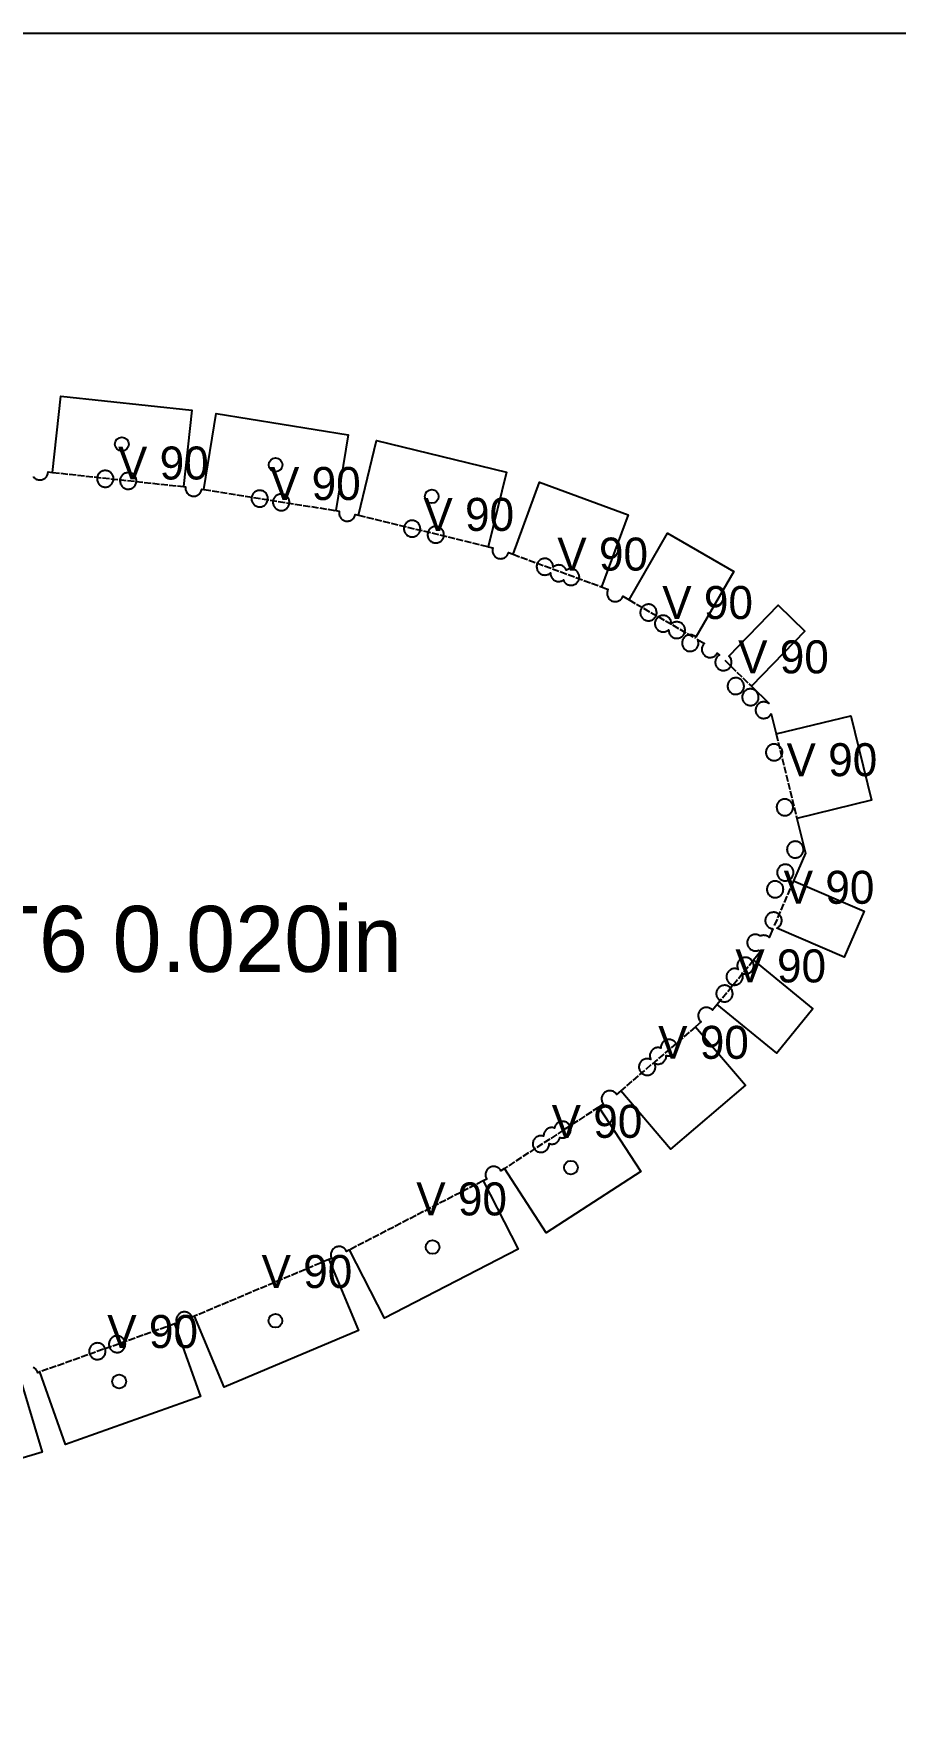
# Model space of a CAD drawing. Header units: millimetres. Extents: x 0 to 2438, y 0 to 1219.
# Drawn here: x 770.1 to 926.9, y 914 to 1219 of the extents above; entities that cross this region are included whole.
import ezdxf

# ---------------------------------------------------------------- set-up
doc = ezdxf.new("R2010")
doc.units = ezdxf.units.MM
doc.linetypes.add('DASHED', pattern=[1.524, 1.27, -0.254])
for name, color, linetype in [('CUT', 7, 'CONTINUOUS'), ('ETCH', 8, 'CONTINUOUS'), ('HOLE', 6, 'CONTINUOUS'), ('VALLEY', 1, 'DASHED')]:
    doc.layers.add(name, color=color, linetype=linetype)

msp = doc.modelspace()

# ---------------------------------------------------------------- linework, layer by layer
at = {"layer": 'CUT'}
for points in [[(770.06, 1138.45), (770.15, 1138.34), (770.25, 1138.23), (770.36, 1138.13), (770.48, 1138.05), (770.61, 1137.97), (770.74, 1137.91), (770.88, 1137.86), (771.03, 1137.83), (771.17, 1137.81), (771.32, 1137.81), (771.47, 1137.81), (771.61, 1137.84), (771.75, 1137.88), (771.89, 1137.93), (772.02, 1137.99), (772.15, 1138.07), (772.26, 1138.16), (772.37, 1138.26), (772.47, 1138.37), (772.56, 1138.49), (772.63, 1138.62), (772.69, 1138.75), (772.74, 1138.89), (772.77, 1139.03), (772.79, 1139.18), (772.8, 1139.27), (773.6, 1139.18), (775.11, 1153.07), (798.91, 1150.48), (797.4, 1136.59), (797.78, 1136.55), (797.77, 1136.47), (797.77, 1136.32), (797.78, 1136.18), (797.8, 1136.03), (797.84, 1135.89), (797.89, 1135.75), (797.95, 1135.62), (798.03, 1135.49), (798.12, 1135.38), (798.22, 1135.27), (798.33, 1135.17), (798.45, 1135.08), (798.58, 1135.01), (798.71, 1134.95), (798.85, 1134.9), (798.99, 1134.87), (799.14, 1134.85), (799.29, 1134.84), (799.43, 1134.85), (799.58, 1134.88), (799.72, 1134.91), (799.86, 1134.97), (799.99, 1135.03), (800.12, 1135.11), (800.23, 1135.2), (800.34, 1135.3), (800.44, 1135.41), (800.52, 1135.53), (800.6, 1135.65), (800.66, 1135.79), (800.71, 1135.93), (800.74, 1136.07), (800.75, 1136.15), (801.13, 1136.09), (803.35, 1149.89), (827.38, 1146.02), (825.16, 1132.23), (825.74, 1132.13), (825.73, 1132.09), (825.71, 1131.94), (825.71, 1131.79), (825.72, 1131.65), (825.74, 1131.5), (825.78, 1131.36), (825.83, 1131.22), (825.9, 1131.09), (825.97, 1130.96), (826.06, 1130.85), (826.16, 1130.74), (826.27, 1130.64), (826.39, 1130.55), (826.52, 1130.48), (826.65, 1130.42), (826.79, 1130.37), (826.94, 1130.34), (827.08, 1130.32), (827.23, 1130.31), (827.38, 1130.32), (827.52, 1130.35), (827.66, 1130.38), (827.8, 1130.44), (827.93, 1130.5), (828.06, 1130.58), (828.18, 1130.67), (828.28, 1130.77), (828.38, 1130.88), (828.47, 1131), (828.54, 1131.12), (828.6, 1131.26), (828.65, 1131.4), (828.68, 1131.54), (829.26, 1131.4), (832.55, 1144.98), (856.15, 1139.25), (852.85, 1125.67), (853.7, 1125.47), (853.67, 1125.4), (853.64, 1125.25), (853.62, 1125.11), (853.61, 1124.96), (853.62, 1124.81), (853.65, 1124.67), (853.68, 1124.53), (853.74, 1124.39), (853.8, 1124.26), (853.88, 1124.13), (853.97, 1124.01), (854.07, 1123.91), (854.18, 1123.81), (854.3, 1123.72), (854.42, 1123.65), (854.56, 1123.59), (854.7, 1123.54), (854.84, 1123.51), (854.99, 1123.49), (855.13, 1123.48), (855.28, 1123.49), (855.43, 1123.51), (855.57, 1123.55), (855.71, 1123.6), (855.84, 1123.67), (855.96, 1123.75), (856.08, 1123.83), (856.19, 1123.94), (856.29, 1124.05), (856.37, 1124.17), (856.45, 1124.29), (856.51, 1124.43), (856.55, 1124.57), (856.56, 1124.59), (857.37, 1124.29), (862.21, 1137.4), (878.3, 1131.46), (873.46, 1118.36), (874.66, 1117.91), (874.64, 1117.87), (874.58, 1117.73), (874.53, 1117.59), (874.49, 1117.45), (874.48, 1117.3), (874.47, 1117.16), (874.48, 1117.01), (874.5, 1116.87), (874.54, 1116.72), (874.59, 1116.58), (874.66, 1116.45), (874.73, 1116.33), (874.82, 1116.21), (874.92, 1116.1), (875.03, 1116.01), (875.15, 1115.92), (875.28, 1115.85), (875.42, 1115.78), (875.55, 1115.74), (875.7, 1115.7), (875.84, 1115.68), (875.99, 1115.68), (876.14, 1115.69), (876.28, 1115.71), (876.43, 1115.75), (876.56, 1115.8), (876.7, 1115.87), (876.82, 1115.94), (876.94, 1116.03), (877.05, 1116.13), (877.14, 1116.24), (877.23, 1116.36), (877.3, 1116.49), (877.36, 1116.62), (877.37, 1116.64), (878.48, 1116), (885.47, 1128.1), (897.54, 1121.13), (890.65, 1109.21), (890.65, 1109.21), (890.54, 1109.31), (890.42, 1109.39), (890.3, 1109.47), (890.16, 1109.53), (890.02, 1109.58), (889.88, 1109.61), (889.73, 1109.63), (889.59, 1109.64), (889.44, 1109.63), (889.29, 1109.6), (889.15, 1109.57), (889.01, 1109.51), (888.88, 1109.45), (888.76, 1109.37), (888.64, 1109.28), (888.53, 1109.18), (888.43, 1109.07), (888.35, 1108.95), (888.27, 1108.82), (888.21, 1108.69), (888.17, 1108.55), (888.13, 1108.41), (888.11, 1108.26), (888.11, 1108.12), (888.12, 1107.97), (888.14, 1107.82), (888.18, 1107.68), (888.23, 1107.54), (888.29, 1107.41), (888.37, 1107.29), (888.46, 1107.17), (888.56, 1107.06), (888.67, 1106.96), (888.79, 1106.88), (888.92, 1106.8), (889.05, 1106.74), (889.19, 1106.69), (889.33, 1106.66), (889.48, 1106.64), (889.63, 1106.64), (889.77, 1106.65), (889.92, 1106.67), (890.06, 1106.71), (890.2, 1106.76), (890.33, 1106.82), (890.46, 1106.9), (890.57, 1106.99), (890.68, 1107.09), (890.78, 1107.2), (890.87, 1107.32), (890.94, 1107.45), (891, 1107.58), (891.05, 1107.72), (891.08, 1107.86), (891.1, 1108.01), (891.11, 1108.16), (891.1, 1108.3), (891.07, 1108.45), (891.04, 1108.59), (890.98, 1108.73), (890.95, 1108.79), (892.17, 1108.09), (892.14, 1108.06), (892.04, 1107.95), (891.95, 1107.83), (891.88, 1107.7), (891.82, 1107.57), (891.77, 1107.43), (891.74, 1107.28), (891.72, 1107.14), (891.71, 1106.99), (891.72, 1106.85), (891.74, 1106.7), (891.78, 1106.56), (891.83, 1106.42), (891.9, 1106.29), (891.98, 1106.16), (892.07, 1106.05), (892.17, 1105.94), (892.28, 1105.84), (892.4, 1105.75), (892.52, 1105.68), (892.66, 1105.62), (892.8, 1105.57), (892.94, 1105.54), (893.08, 1105.52), (893.23, 1105.51), (893.38, 1105.52), (893.52, 1105.55), (893.67, 1105.58), (893.8, 1105.64), (893.94, 1105.7), (894.06, 1105.78), (894.18, 1105.87), (894.29, 1105.97), (894.38, 1106.08), (894.47, 1106.2), (894.53, 1106.3), (894.9, 1105.95), (894.79, 1105.88), (894.67, 1105.8), (894.57, 1105.7), (894.47, 1105.58), (894.38, 1105.47), (894.31, 1105.34), (894.25, 1105.2), (894.2, 1105.06), (894.17, 1104.92), (894.15, 1104.78), (894.14, 1104.63), (894.15, 1104.48), (894.17, 1104.34), (894.21, 1104.19), (894.26, 1104.06), (894.33, 1103.92), (894.41, 1103.8), (894.5, 1103.68), (894.6, 1103.57), (894.71, 1103.48), (894.83, 1103.39), (894.95, 1103.32), (895.09, 1103.26), (895.23, 1103.21), (895.37, 1103.17), (895.52, 1103.15), (895.66, 1103.15), (895.81, 1103.16), (895.95, 1103.18), (896.1, 1103.22), (896.23, 1103.27), (896.37, 1103.34), (896.49, 1103.41), (896.61, 1103.5), (896.72, 1103.6), (896.81, 1103.71), (896.9, 1103.83), (896.97, 1103.96), (897.03, 1104.09), (897.08, 1104.23), (897.12, 1104.38), (897.14, 1104.52), (897.14, 1104.67), (897.13, 1104.82), (897.11, 1104.96), (897.07, 1105.1), (897.02, 1105.24), (896.95, 1105.37), (896.88, 1105.5), (896.79, 1105.62), (896.69, 1105.72), (896.63, 1105.77), (905.62, 1115.01), (910.48, 1110.29), (900.74, 1100.27), (903.85, 1097.24), (903.88, 1097.14), (903.8, 1097.2), (903.67, 1097.27), (903.54, 1097.33), (903.4, 1097.38), (903.26, 1097.41), (903.11, 1097.43), (902.96, 1097.44), (902.82, 1097.43), (902.67, 1097.4), (902.53, 1097.37), (902.39, 1097.31), (902.26, 1097.25), (902.13, 1097.17), (902.02, 1097.08), (901.91, 1096.98), (901.81, 1096.87), (901.73, 1096.75), (901.65, 1096.63), (901.59, 1096.49), (901.54, 1096.35), (901.51, 1096.21), (901.49, 1096.06), (901.49, 1095.92), (901.49, 1095.77), (901.52, 1095.62), (901.56, 1095.48), (901.61, 1095.34), (901.67, 1095.21), (901.75, 1095.09), (901.84, 1094.97), (901.94, 1094.86), (902.05, 1094.76), (902.17, 1094.68), (902.3, 1094.6), (902.43, 1094.54), (902.57, 1094.5), (902.71, 1094.46), (902.86, 1094.44), (903.01, 1094.44), (903.15, 1094.45), (903.3, 1094.47), (903.44, 1094.51), (903.58, 1094.56), (903.71, 1094.62), (903.84, 1094.7), (903.95, 1094.79), (904.06, 1094.89), (904.16, 1095), (904.24, 1095.12), (904.32, 1095.25), (904.33, 1095.28), (905.23, 1091.6), (918.8, 1094.93), (922.57, 1079.58), (909, 1076.25), (910.56, 1069.91), (908.4, 1064.91), (921.23, 1059.38), (917.63, 1051.01), (905.35, 1056.3), (905.47, 1056.36), (905.6, 1056.44), (905.72, 1056.53), (905.82, 1056.63), (905.92, 1056.74), (906.01, 1056.86), (906.08, 1056.98), (906.14, 1057.12), (906.19, 1057.26), (906.22, 1057.4), (906.24, 1057.55), (906.25, 1057.69), (906.24, 1057.84), (906.22, 1057.99), (906.18, 1058.13), (906.13, 1058.27), (906.06, 1058.4), (905.98, 1058.52), (905.89, 1058.64), (905.79, 1058.75), (905.68, 1058.84), (905.56, 1058.93), (905.44, 1059), (905.3, 1059.07), (905.16, 1059.11), (905.02, 1059.15), (904.88, 1059.17), (904.73, 1059.17), (904.58, 1059.16), (904.44, 1059.14), (904.29, 1059.1), (904.16, 1059.05), (904.02, 1058.99), (903.9, 1058.91), (903.78, 1058.82), (903.67, 1058.72), (903.58, 1058.61), (903.49, 1058.49), (903.42, 1058.36), (903.36, 1058.23), (903.31, 1058.09), (903.27, 1057.94), (903.25, 1057.8), (903.25, 1057.65), (903.26, 1057.5), (903.28, 1057.36), (903.32, 1057.22), (903.37, 1057.08), (903.44, 1056.95), (903.51, 1056.82), (903.6, 1056.7), (903.7, 1056.6), (903.81, 1056.5), (903.93, 1056.41), (904.06, 1056.34), (904.19, 1056.28), (904.33, 1056.23), (904.48, 1056.2), (904.62, 1056.18), (904.64, 1056.18), (903.96, 1054.59), (903.88, 1054.66), (903.76, 1054.74), (903.64, 1054.82), (903.5, 1054.88), (903.36, 1054.93), (903.22, 1054.96), (903.07, 1054.98), (902.93, 1054.99), (902.78, 1054.98), (902.63, 1054.95), (902.49, 1054.92), (902.35, 1054.86), (902.35, 1054.86), (902.28, 1054.91), (902.15, 1054.98), (902.02, 1055.04), (901.88, 1055.09), (901.74, 1055.13), (901.59, 1055.14), (901.44, 1055.15), (901.3, 1055.14), (901.15, 1055.12), (901.01, 1055.08), (900.87, 1055.03), (900.74, 1054.96), (900.61, 1054.89), (900.5, 1054.8), (900.39, 1054.7), (900.29, 1054.59), (900.21, 1054.47), (900.13, 1054.34), (900.07, 1054.2), (900.02, 1054.07), (899.99, 1053.92), (899.97, 1053.78), (899.97, 1053.63), (899.97, 1053.48), (900, 1053.34), (900.04, 1053.19), (900.09, 1053.06), (900.15, 1052.92), (900.23, 1052.8), (900.32, 1052.68), (900.42, 1052.57), (900.53, 1052.48), (900.65, 1052.39), (900.78, 1052.32), (900.91, 1052.26), (901.05, 1052.21), (901.19, 1052.18), (901.34, 1052.16), (901.49, 1052.15), (901.63, 1052.16), (901.78, 1052.18), (901.92, 1052.22), (902.06, 1052.27), (902.06, 1052.28), (902.13, 1052.23), (902.26, 1052.15), (902.39, 1052.09), (902.43, 1052.08), (901.1, 1050.44), (911.92, 1041.6), (905.35, 1033.56), (894.53, 1042.39), (893.68, 1041.35), (893.59, 1041.44), (893.48, 1041.54), (893.37, 1041.63), (893.24, 1041.7), (893.1, 1041.76), (892.96, 1041.81), (892.82, 1041.84), (892.68, 1041.86), (892.53, 1041.87), (892.38, 1041.86), (892.24, 1041.84), (892.09, 1041.8), (891.96, 1041.75), (891.82, 1041.68), (891.7, 1041.6), (891.58, 1041.52), (891.47, 1041.41), (891.38, 1041.3), (891.29, 1041.18), (891.22, 1041.06), (891.16, 1040.92), (891.11, 1040.78), (891.07, 1040.64), (891.05, 1040.5), (891.05, 1040.35), (891.06, 1040.2), (891.08, 1040.06), (891.12, 1039.91), (891.17, 1039.78), (891.24, 1039.64), (891.31, 1039.52), (891.4, 1039.4), (891.5, 1039.29), (891.59, 1039.22), (890.57, 1038.34), (899.65, 1027.72), (886.03, 1016.09), (876.96, 1026.7), (876.21, 1026.06), (876.2, 1026.07), (876.11, 1026.19), (876.01, 1026.29), (875.9, 1026.39), (875.78, 1026.48), (875.66, 1026.55), (875.52, 1026.61), (875.38, 1026.66), (875.24, 1026.69), (875.09, 1026.71), (874.95, 1026.72), (874.8, 1026.71), (874.65, 1026.69), (874.51, 1026.65), (874.37, 1026.6), (874.24, 1026.53), (874.12, 1026.45), (874, 1026.37), (873.89, 1026.27), (873.8, 1026.15), (873.71, 1026.04), (873.64, 1025.91), (873.57, 1025.77), (873.53, 1025.63), (873.49, 1025.49), (873.47, 1025.35), (873.47, 1025.2), (873.48, 1025.05), (873.5, 1024.91), (873.54, 1024.76), (873.59, 1024.63), (873.65, 1024.49), (873.73, 1024.37), (873.81, 1024.27), (872.98, 1023.73), (880.59, 1012.02), (863.41, 1000.86), (855.8, 1012.57), (855.17, 1012.17), (855.17, 1012.17), (855.09, 1012.3), (855, 1012.41), (854.9, 1012.52), (854.79, 1012.62), (854.67, 1012.71), (854.55, 1012.78), (854.41, 1012.84), (854.27, 1012.89), (854.13, 1012.92), (853.98, 1012.94), (853.84, 1012.95), (853.69, 1012.94), (853.55, 1012.91), (853.4, 1012.88), (853.27, 1012.82), (853.13, 1012.76), (853.01, 1012.68), (852.89, 1012.59), (852.78, 1012.49), (852.69, 1012.38), (852.6, 1012.26), (852.53, 1012.14), (852.46, 1012), (852.42, 1011.86), (852.38, 1011.72), (852.36, 1011.57), (852.36, 1011.43), (852.37, 1011.28), (852.39, 1011.13), (852.43, 1010.99), (852.48, 1010.85), (852.55, 1010.72), (852.58, 1010.66), (851.92, 1010.32), (858.33, 997.91), (834.01, 985.35), (827.6, 997.76), (827.09, 997.5), (827.03, 997.61), (826.96, 997.73), (826.87, 997.85), (826.77, 997.96), (826.66, 998.06), (826.54, 998.14), (826.41, 998.22), (826.28, 998.28), (826.14, 998.32), (825.99, 998.36), (825.85, 998.38), (825.7, 998.38), (825.55, 998.37), (825.41, 998.35), (825.27, 998.31), (825.13, 998.26), (825, 998.2), (824.87, 998.12), (824.75, 998.03), (824.65, 997.93), (824.55, 997.82), (824.46, 997.7), (824.39, 997.57), (824.33, 997.44), (824.28, 997.3), (824.25, 997.16), (824.23, 997.01), (824.22, 996.86), (824.23, 996.72), (824.25, 996.57), (824.29, 996.43), (824.34, 996.29), (824.37, 996.23), (823.84, 996), (829.27, 983.13), (804.84, 972.82), (799.4, 985.69), (799, 985.52), (798.98, 985.58), (798.92, 985.71), (798.84, 985.84), (798.75, 985.95), (798.65, 986.06), (798.54, 986.16), (798.42, 986.25), (798.29, 986.32), (798.16, 986.38), (798.02, 986.43), (797.88, 986.46), (797.73, 986.48), (797.58, 986.49), (797.44, 986.48), (797.29, 986.45), (797.15, 986.42), (797.01, 986.36), (797.01, 986.36), (796.88, 986.3), (796.75, 986.22), (796.64, 986.13), (796.53, 986.03), (796.43, 985.92), (796.34, 985.8), (796.27, 985.68), (796.21, 985.54), (796.16, 985.4), (796.13, 985.26), (796.11, 985.11), (796.1, 984.97), (796.11, 984.82), (796.14, 984.67), (796.17, 984.53), (796.21, 984.43), (795.8, 984.29), (800.49, 971.13), (775.97, 962.4), (771.29, 975.56), (770.93, 975.43), (770.88, 975.57), (770.81, 975.7), (770.73, 975.83), (770.64, 975.94), (770.54, 976.05), (770.43, 976.15), (770.31, 976.23), (770.19, 976.31), (770.05, 976.37)], [(767.71, 974.39), (771.71, 961), (740.18, 951.58)]]:
    msp.add_lwpolyline(points, dxfattribs=at)
for points in [[(783.92, 1136.7), (784.05, 1136.78), (784.16, 1136.87), (784.27, 1136.97), (784.37, 1137.08), (784.45, 1137.2), (784.53, 1137.32), (784.59, 1137.46), (784.64, 1137.6), (784.67, 1137.74), (784.69, 1137.89), (784.7, 1138.03), (784.69, 1138.18), (784.66, 1138.33), (784.62, 1138.47), (784.57, 1138.61), (784.51, 1138.74), (784.43, 1138.86), (784.34, 1138.98), (784.24, 1139.09), (784.13, 1139.19), (784.01, 1139.27), (783.88, 1139.35), (783.75, 1139.41), (783.61, 1139.45), (783.47, 1139.49), (783.32, 1139.51), (783.17, 1139.51), (783.03, 1139.5), (782.88, 1139.48), (782.74, 1139.44), (782.6, 1139.39), (782.47, 1139.33), (782.34, 1139.25), (782.23, 1139.16), (782.12, 1139.06), (782.02, 1138.95), (781.94, 1138.83), (781.86, 1138.7), (781.8, 1138.57), (781.75, 1138.43), (781.72, 1138.28), (781.7, 1138.14), (781.7, 1137.99), (781.7, 1137.84), (781.73, 1137.7), (781.77, 1137.56), (781.82, 1137.42), (781.88, 1137.29), (781.96, 1137.16), (782.05, 1137.04), (782.15, 1136.94), (782.26, 1136.84), (782.38, 1136.75), (782.51, 1136.68), (782.64, 1136.62), (782.78, 1136.57), (782.92, 1136.54), (783.07, 1136.52), (783.22, 1136.51), (783.36, 1136.52), (783.51, 1136.55), (783.65, 1136.58), (783.79, 1136.63), (783.92, 1136.7)], [(788.54, 1136.7), (788.63, 1136.82), (788.7, 1136.95), (788.76, 1137.08), (788.81, 1137.22), (788.84, 1137.36), (788.86, 1137.51), (788.87, 1137.66), (788.86, 1137.8), (788.84, 1137.95), (788.8, 1138.09), (788.75, 1138.23), (788.68, 1138.36), (788.6, 1138.49), (788.51, 1138.6), (788.41, 1138.71), (788.3, 1138.81), (788.18, 1138.89), (788.06, 1138.97), (787.92, 1139.03), (787.78, 1139.08), (787.64, 1139.11), (787.49, 1139.13), (787.35, 1139.14), (787.2, 1139.13), (787.06, 1139.1), (786.91, 1139.07), (786.77, 1139.01), (786.64, 1138.95), (786.52, 1138.87), (786.4, 1138.78), (786.29, 1138.68), (786.2, 1138.57), (786.11, 1138.45), (786.04, 1138.32), (785.97, 1138.19), (785.93, 1138.05), (785.89, 1137.91), (785.87, 1137.76), (785.87, 1137.62), (785.88, 1137.47), (785.9, 1137.32), (785.94, 1137.18), (785.99, 1137.04), (786.06, 1136.91), (786.13, 1136.79), (786.22, 1136.67), (786.32, 1136.56), (786.43, 1136.46), (786.55, 1136.38), (786.68, 1136.3), (786.81, 1136.24), (786.95, 1136.19), (787.1, 1136.16), (787.24, 1136.14), (787.39, 1136.14), (787.54, 1136.15), (787.68, 1136.17), (787.82, 1136.21), (787.96, 1136.26), (788.09, 1136.32), (788.22, 1136.4), (788.34, 1136.49), (788.44, 1136.59), (788.54, 1136.7)], [(812.25, 1133.26), (812.36, 1133.36), (812.45, 1133.48), (812.54, 1133.59), (812.61, 1133.72), (812.67, 1133.86), (812.72, 1134), (812.76, 1134.14), (812.77, 1134.28), (812.78, 1134.43), (812.77, 1134.58), (812.75, 1134.72), (812.71, 1134.87), (812.66, 1135), (812.59, 1135.14), (812.52, 1135.26), (812.43, 1135.38), (812.33, 1135.49), (812.22, 1135.58), (812.1, 1135.67), (811.97, 1135.74), (811.83, 1135.8), (811.7, 1135.85), (811.55, 1135.89), (811.41, 1135.91), (811.26, 1135.91), (811.11, 1135.9), (810.97, 1135.88), (810.82, 1135.84), (810.69, 1135.79), (810.55, 1135.72), (810.43, 1135.65), (810.31, 1135.56), (810.2, 1135.46), (810.11, 1135.35), (810.02, 1135.23), (809.95, 1135.1), (809.89, 1134.97), (809.84, 1134.83), (809.8, 1134.68), (809.79, 1134.54), (809.78, 1134.39), (809.79, 1134.24), (809.81, 1134.1), (809.85, 1133.96), (809.9, 1133.82), (809.97, 1133.69), (810.04, 1133.56), (810.13, 1133.44), (810.23, 1133.34), (810.34, 1133.24), (810.46, 1133.15), (810.59, 1133.08), (810.73, 1133.02), (810.86, 1132.97), (811.01, 1132.94), (811.15, 1132.92), (811.3, 1132.91), (811.45, 1132.92), (811.59, 1132.94), (811.74, 1132.98), (811.87, 1133.03), (812.01, 1133.1), (812.13, 1133.18), (812.25, 1133.26)], [(816.59, 1133.19), (816.64, 1133.33), (816.67, 1133.47), (816.69, 1133.62), (816.7, 1133.77), (816.69, 1133.91), (816.66, 1134.06), (816.62, 1134.2), (816.57, 1134.34), (816.51, 1134.47), (816.43, 1134.6), (816.34, 1134.71), (816.24, 1134.82), (816.13, 1134.92), (816.01, 1135), (815.88, 1135.08), (815.75, 1135.14), (815.61, 1135.19), (815.47, 1135.22), (815.32, 1135.24), (815.17, 1135.25), (815.03, 1135.24), (814.88, 1135.21), (814.74, 1135.18), (814.6, 1135.12), (814.47, 1135.06), (814.34, 1134.98), (814.23, 1134.89), (814.12, 1134.79), (814.02, 1134.68), (813.94, 1134.56), (813.86, 1134.43), (813.8, 1134.3), (813.75, 1134.16), (813.72, 1134.02), (813.7, 1133.87), (813.7, 1133.73), (813.7, 1133.58), (813.73, 1133.43), (813.77, 1133.29), (813.82, 1133.15), (813.88, 1133.02), (813.96, 1132.9), (814.05, 1132.78), (814.15, 1132.67), (814.26, 1132.57), (814.38, 1132.49), (814.51, 1132.41), (814.64, 1132.35), (814.78, 1132.3), (814.92, 1132.27), (815.07, 1132.25), (815.22, 1132.25), (815.36, 1132.26), (815.51, 1132.28), (815.65, 1132.32), (815.79, 1132.37), (815.92, 1132.43), (816.05, 1132.51), (816.16, 1132.6), (816.27, 1132.7), (816.37, 1132.81), (816.45, 1132.93), (816.53, 1133.06), (816.59, 1133.19)], [(840.27, 1128.13), (840.34, 1128.26), (840.4, 1128.39), (840.45, 1128.53), (840.48, 1128.68), (840.5, 1128.82), (840.51, 1128.97), (840.5, 1129.12), (840.47, 1129.26), (840.44, 1129.4), (840.39, 1129.54), (840.32, 1129.67), (840.24, 1129.8), (840.15, 1129.92), (840.05, 1130.02), (839.94, 1130.12), (839.82, 1130.21), (839.7, 1130.28), (839.56, 1130.34), (839.42, 1130.39), (839.28, 1130.42), (839.13, 1130.44), (838.99, 1130.45), (838.84, 1130.44), (838.69, 1130.41), (838.55, 1130.38), (838.41, 1130.33), (838.28, 1130.26), (838.16, 1130.18), (838.04, 1130.09), (837.93, 1129.99), (837.84, 1129.88), (837.75, 1129.76), (837.68, 1129.64), (837.61, 1129.5), (837.57, 1129.36), (837.53, 1129.22), (837.51, 1129.07), (837.51, 1128.93), (837.52, 1128.78), (837.54, 1128.63), (837.58, 1128.49), (837.63, 1128.35), (837.69, 1128.22), (837.77, 1128.1), (837.86, 1127.98), (837.96, 1127.87), (838.07, 1127.78), (838.19, 1127.69), (838.32, 1127.62), (838.45, 1127.55), (838.59, 1127.51), (838.74, 1127.47), (838.88, 1127.45), (839.03, 1127.45), (839.18, 1127.46), (839.32, 1127.48), (839.46, 1127.52), (839.6, 1127.57), (839.73, 1127.63), (839.86, 1127.71), (839.98, 1127.8), (840.08, 1127.9), (840.18, 1128.01), (840.27, 1128.13)], [(844.81, 1127.72), (844.81, 1127.87), (844.81, 1128.01), (844.78, 1128.16), (844.74, 1128.3), (844.69, 1128.44), (844.63, 1128.57), (844.55, 1128.7), (844.46, 1128.81), (844.36, 1128.92), (844.25, 1129.02), (844.13, 1129.11), (844, 1129.18), (843.87, 1129.24), (843.73, 1129.29), (843.59, 1129.32), (843.44, 1129.34), (843.29, 1129.35), (843.15, 1129.34), (843, 1129.31), (842.86, 1129.28), (842.72, 1129.22), (842.59, 1129.16), (842.46, 1129.08), (842.35, 1128.99), (842.24, 1128.89), (842.14, 1128.78), (842.06, 1128.66), (841.98, 1128.54), (841.92, 1128.4), (841.87, 1128.26), (841.84, 1128.12), (841.82, 1127.97), (841.81, 1127.83), (841.82, 1127.68), (841.85, 1127.53), (841.89, 1127.39), (841.94, 1127.25), (842, 1127.12), (842.08, 1127), (842.17, 1126.88), (842.27, 1126.77), (842.38, 1126.67), (842.5, 1126.59), (842.63, 1126.51), (842.76, 1126.45), (842.9, 1126.41), (843.04, 1126.37), (843.19, 1126.35), (843.34, 1126.35), (843.48, 1126.36), (843.63, 1126.38), (843.77, 1126.42), (843.91, 1126.47), (844.04, 1126.53), (844.17, 1126.61), (844.28, 1126.7), (844.39, 1126.8), (844.49, 1126.91), (844.57, 1127.03), (844.65, 1127.16), (844.71, 1127.29), (844.76, 1127.43), (844.79, 1127.57), (844.81, 1127.72)], [(868.48, 1121.54), (868.34, 1121.59), (868.2, 1121.62), (868.05, 1121.64), (867.9, 1121.65), (867.76, 1121.64), (867.61, 1121.61), (867.47, 1121.58), (867.33, 1121.52), (867.2, 1121.46), (867.07, 1121.38), (867.06, 1121.37), (867.04, 1121.43), (866.98, 1121.56), (866.9, 1121.69), (866.81, 1121.8), (866.71, 1121.91), (866.6, 1122.01), (866.48, 1122.09), (866.35, 1122.17), (866.22, 1122.23), (866.08, 1122.28), (865.94, 1122.31), (865.79, 1122.33), (865.65, 1122.34), (865.5, 1122.33), (865.35, 1122.3), (865.21, 1122.26), (865.07, 1122.21), (864.94, 1122.15), (864.82, 1122.07), (864.7, 1121.98), (864.65, 1121.94), (864.66, 1122.03), (864.65, 1122.18), (864.62, 1122.33), (864.59, 1122.47), (864.54, 1122.61), (864.47, 1122.74), (864.39, 1122.86), (864.3, 1122.98), (864.2, 1123.09), (864.09, 1123.19), (863.97, 1123.27), (863.85, 1123.35), (863.71, 1123.41), (863.57, 1123.45), (863.43, 1123.49), (863.28, 1123.51), (863.14, 1123.51), (862.99, 1123.5), (862.84, 1123.48), (862.7, 1123.44), (862.56, 1123.39), (862.43, 1123.33), (862.31, 1123.25), (862.19, 1123.16), (862.08, 1123.06), (861.99, 1122.95), (861.9, 1122.83), (861.83, 1122.7), (861.76, 1122.57), (861.72, 1122.43), (861.68, 1122.28), (861.66, 1122.14), (861.66, 1121.99), (861.67, 1121.84), (861.69, 1121.7), (861.73, 1121.56), (861.78, 1121.42), (861.84, 1121.29), (861.92, 1121.16), (862.01, 1121.04), (862.11, 1120.94), (862.22, 1120.84), (862.34, 1120.75), (862.47, 1120.68), (862.6, 1120.62), (862.74, 1120.57), (862.89, 1120.54), (863.03, 1120.52), (863.18, 1120.51), (863.33, 1120.52), (863.47, 1120.55), (863.61, 1120.58), (863.75, 1120.63), (863.88, 1120.7), (864.01, 1120.78), (864.13, 1120.87), (864.17, 1120.91), (864.17, 1120.81), (864.18, 1120.67), (864.2, 1120.52), (864.24, 1120.38), (864.29, 1120.24), (864.35, 1120.11), (864.43, 1119.98), (864.52, 1119.87), (864.62, 1119.76), (864.73, 1119.66), (864.85, 1119.58), (864.98, 1119.5), (865.11, 1119.44), (865.25, 1119.39), (865.39, 1119.36), (865.54, 1119.34), (865.69, 1119.34), (865.83, 1119.34), (865.98, 1119.37), (866.12, 1119.41), (866.26, 1119.46), (866.39, 1119.52), (866.52, 1119.6), (866.53, 1119.61), (866.55, 1119.55), (866.61, 1119.42), (866.69, 1119.3), (866.78, 1119.18), (866.88, 1119.07), (866.99, 1118.97), (867.11, 1118.89), (867.24, 1118.81), (867.37, 1118.75), (867.51, 1118.71), (867.65, 1118.67), (867.8, 1118.65), (867.95, 1118.65), (868.09, 1118.66), (868.24, 1118.68), (868.38, 1118.72), (868.52, 1118.77), (868.65, 1118.83), (868.78, 1118.91), (868.89, 1119), (869, 1119.1), (869.1, 1119.21), (869.18, 1119.33), (869.26, 1119.46), (869.32, 1119.59), (869.37, 1119.73), (869.4, 1119.87), (869.42, 1120.02), (869.43, 1120.17), (869.42, 1120.31), (869.39, 1120.46), (869.35, 1120.6), (869.3, 1120.74), (869.24, 1120.87), (869.16, 1121), (869.07, 1121.11), (868.97, 1121.22), (868.86, 1121.32), (868.74, 1121.41), (868.61, 1121.48), (868.48, 1121.54)], [(883.47, 1114), (883.43, 1114.15), (883.38, 1114.29), (883.32, 1114.42), (883.24, 1114.54), (883.15, 1114.66), (883.05, 1114.77), (882.94, 1114.86), (882.82, 1114.95), (882.69, 1115.02), (882.56, 1115.09), (882.42, 1115.13), (882.28, 1115.17), (882.13, 1115.19), (881.98, 1115.19), (881.84, 1115.18), (881.69, 1115.16), (881.55, 1115.12), (881.41, 1115.07), (881.28, 1115), (881.15, 1114.93), (881.04, 1114.84), (880.93, 1114.74), (880.83, 1114.63), (880.75, 1114.51), (880.67, 1114.38), (880.61, 1114.25), (880.56, 1114.11), (880.53, 1113.96), (880.51, 1113.82), (880.5, 1113.67), (880.51, 1113.52), (880.54, 1113.38), (880.57, 1113.24), (880.63, 1113.1), (880.69, 1112.97), (880.77, 1112.84), (880.86, 1112.72), (880.96, 1112.62), (881.07, 1112.52), (881.19, 1112.43), (881.32, 1112.36), (881.45, 1112.3), (881.59, 1112.25), (881.73, 1112.22), (881.88, 1112.2), (882.03, 1112.19), (882.17, 1112.2), (882.32, 1112.22), (882.46, 1112.26), (882.6, 1112.31), (882.73, 1112.38), (882.85, 1112.46), (882.97, 1112.55), (883.08, 1112.65), (883.18, 1112.76), (883.26, 1112.88), (883.34, 1113), (883.4, 1113.14), (883.45, 1113.28), (883.48, 1113.42), (883.5, 1113.57), (883.5, 1113.71), (883.49, 1113.86), (883.47, 1114)], [(887.3, 1111.99), (887.16, 1112), (887.01, 1111.99), (886.86, 1111.97), (886.72, 1111.93), (886.58, 1111.88), (886.45, 1111.81), (886.33, 1111.73), (886.21, 1111.65), (886.16, 1111.6), (886.17, 1111.7), (886.16, 1111.84), (886.14, 1111.99), (886.1, 1112.13), (886.05, 1112.27), (885.98, 1112.4), (885.9, 1112.53), (885.81, 1112.64), (885.71, 1112.75), (885.6, 1112.85), (885.48, 1112.93), (885.36, 1113.01), (885.22, 1113.07), (885.08, 1113.12), (884.94, 1113.15), (884.79, 1113.17), (884.65, 1113.18), (884.5, 1113.17), (884.36, 1113.14), (884.21, 1113.11), (884.07, 1113.05), (883.94, 1112.99), (883.82, 1112.91), (883.7, 1112.82), (883.59, 1112.72), (883.5, 1112.61), (883.41, 1112.49), (883.34, 1112.36), (883.27, 1112.23), (883.23, 1112.09), (883.19, 1111.95), (883.17, 1111.8), (883.17, 1111.66), (883.18, 1111.51), (883.2, 1111.36), (883.24, 1111.22), (883.29, 1111.08), (883.36, 1110.95), (883.43, 1110.83), (883.52, 1110.71), (883.62, 1110.6), (883.73, 1110.5), (883.85, 1110.42), (883.98, 1110.34), (884.11, 1110.28), (884.25, 1110.23), (884.4, 1110.2), (884.54, 1110.18), (884.69, 1110.18), (884.84, 1110.19), (884.98, 1110.21), (885.12, 1110.25), (885.26, 1110.3), (885.39, 1110.36), (885.52, 1110.44), (885.64, 1110.53), (885.68, 1110.57), (885.68, 1110.48), (885.69, 1110.33), (885.71, 1110.19), (885.75, 1110.04), (885.8, 1109.91), (885.86, 1109.77), (885.94, 1109.65), (886.03, 1109.53), (886.13, 1109.42), (886.24, 1109.33), (886.36, 1109.24), (886.49, 1109.17), (886.62, 1109.11), (886.76, 1109.06), (886.9, 1109.02), (887.05, 1109), (887.2, 1109), (887.34, 1109.01), (887.49, 1109.03), (887.63, 1109.07), (887.77, 1109.12), (887.9, 1109.19), (888.03, 1109.26), (888.14, 1109.35), (888.25, 1109.45), (888.35, 1109.56), (888.44, 1109.68), (888.51, 1109.81), (888.57, 1109.94), (888.62, 1110.08), (888.65, 1110.23), (888.67, 1110.37), (888.68, 1110.52), (888.67, 1110.67), (888.64, 1110.81), (888.61, 1110.95), (888.55, 1111.09), (888.49, 1111.22), (888.41, 1111.35), (888.32, 1111.47), (888.22, 1111.57), (888.11, 1111.67), (887.99, 1111.76), (887.87, 1111.83), (887.73, 1111.89), (887.59, 1111.94), (887.45, 1111.97), (887.3, 1111.99)], [(899.39, 1100.34), (899.38, 1100.48), (899.36, 1100.63), (899.32, 1100.77), (899.27, 1100.91), (899.2, 1101.04), (899.13, 1101.17), (899.04, 1101.28), (898.94, 1101.39), (898.83, 1101.49), (898.71, 1101.57), (898.58, 1101.65), (898.45, 1101.71), (898.31, 1101.76), (898.16, 1101.79), (898.02, 1101.81), (897.87, 1101.82), (897.72, 1101.81), (897.58, 1101.78), (897.44, 1101.74), (897.3, 1101.69), (897.17, 1101.63), (897.04, 1101.55), (896.92, 1101.46), (896.82, 1101.36), (896.72, 1101.25), (896.63, 1101.13), (896.56, 1101), (896.5, 1100.87), (896.45, 1100.73), (896.42, 1100.59), (896.4, 1100.44), (896.39, 1100.29), (896.4, 1100.15), (896.42, 1100), (896.46, 1099.86), (896.51, 1099.72), (896.58, 1099.59), (896.66, 1099.46), (896.74, 1099.35), (896.85, 1099.24), (896.96, 1099.14), (897.08, 1099.06), (897.2, 1098.98), (897.34, 1098.92), (897.48, 1098.87), (897.62, 1098.84), (897.76, 1098.82), (897.91, 1098.82), (898.06, 1098.82), (898.2, 1098.85), (898.35, 1098.89), (898.48, 1098.94), (898.62, 1099), (898.74, 1099.08), (898.86, 1099.17), (898.97, 1099.27), (899.06, 1099.38), (899.15, 1099.5), (899.22, 1099.63), (899.28, 1099.76), (899.33, 1099.9), (899.37, 1100.04), (899.39, 1100.19), (899.39, 1100.34)], [(901.7, 1099.27), (901.6, 1099.38), (901.49, 1099.47), (901.37, 1099.56), (901.24, 1099.63), (901.11, 1099.69), (900.97, 1099.74), (900.83, 1099.78), (900.68, 1099.79), (900.53, 1099.8), (900.39, 1099.79), (900.24, 1099.77), (900.1, 1099.73), (899.96, 1099.68), (899.83, 1099.61), (899.7, 1099.54), (899.59, 1099.45), (899.48, 1099.35), (899.38, 1099.24), (899.3, 1099.12), (899.22, 1098.99), (899.16, 1098.85), (899.11, 1098.72), (899.08, 1098.57), (899.06, 1098.43), (899.06, 1098.28), (899.06, 1098.13), (899.09, 1097.99), (899.13, 1097.84), (899.18, 1097.71), (899.24, 1097.57), (899.32, 1097.45), (899.41, 1097.33), (899.51, 1097.22), (899.62, 1097.13), (899.74, 1097.04), (899.87, 1096.97), (900, 1096.91), (900.14, 1096.86), (900.28, 1096.82), (900.43, 1096.81), (900.58, 1096.8), (900.72, 1096.81), (900.87, 1096.83), (901.01, 1096.87), (901.15, 1096.92), (901.28, 1096.99), (901.41, 1097.06), (901.52, 1097.15), (901.63, 1097.25), (901.73, 1097.36), (901.81, 1097.48), (901.89, 1097.61), (901.95, 1097.75), (902, 1097.88), (902.03, 1098.03), (902.05, 1098.17), (902.05, 1098.32), (902.05, 1098.47), (902.02, 1098.61), (901.98, 1098.76), (901.93, 1098.89), (901.87, 1099.03), (901.79, 1099.15), (901.7, 1099.27)], [(906.18, 1088.99), (906.1, 1089.11), (906.01, 1089.23), (905.91, 1089.34), (905.8, 1089.43), (905.68, 1089.52), (905.56, 1089.59), (905.42, 1089.65), (905.28, 1089.7), (905.14, 1089.74), (904.99, 1089.76), (904.85, 1089.76), (904.7, 1089.75), (904.55, 1089.73), (904.41, 1089.69), (904.27, 1089.64), (904.14, 1089.57), (904.02, 1089.5), (903.9, 1089.41), (903.79, 1089.31), (903.7, 1089.2), (903.61, 1089.08), (903.54, 1088.95), (903.47, 1088.82), (903.43, 1088.68), (903.39, 1088.53), (903.37, 1088.39), (903.37, 1088.24), (903.38, 1088.09), (903.4, 1087.95), (903.44, 1087.81), (903.49, 1087.67), (903.55, 1087.54), (903.63, 1087.41), (903.72, 1087.29), (903.82, 1087.19), (903.93, 1087.09), (904.05, 1087), (904.18, 1086.93), (904.31, 1086.87), (904.45, 1086.82), (904.6, 1086.79), (904.74, 1086.77), (904.89, 1086.76), (905.04, 1086.77), (905.18, 1086.79), (905.32, 1086.83), (905.46, 1086.88), (905.59, 1086.95), (905.72, 1087.03), (905.84, 1087.12), (905.94, 1087.22), (906.04, 1087.33), (906.13, 1087.45), (906.2, 1087.57), (906.26, 1087.71), (906.31, 1087.85), (906.34, 1087.99), (906.36, 1088.14), (906.37, 1088.28), (906.36, 1088.43), (906.33, 1088.57), (906.3, 1088.72), (906.25, 1088.85), (906.18, 1088.99)], [(905.49, 1078.94), (905.42, 1078.81), (905.38, 1078.67), (905.34, 1078.53), (905.32, 1078.38), (905.32, 1078.23), (905.33, 1078.09), (905.35, 1077.94), (905.39, 1077.8), (905.44, 1077.66), (905.5, 1077.53), (905.58, 1077.4), (905.67, 1077.29), (905.77, 1077.18), (905.88, 1077.08), (906, 1077), (906.13, 1076.92), (906.26, 1076.86), (906.4, 1076.81), (906.55, 1076.78), (906.69, 1076.76), (906.84, 1076.75), (906.99, 1076.76), (907.13, 1076.79), (907.27, 1076.82), (907.41, 1076.88), (907.54, 1076.94), (907.67, 1077.02), (907.79, 1077.11), (907.89, 1077.21), (907.99, 1077.32), (908.08, 1077.44), (908.15, 1077.57), (908.21, 1077.7), (908.26, 1077.84), (908.29, 1077.98), (908.31, 1078.13), (908.32, 1078.27), (908.31, 1078.42), (908.28, 1078.57), (908.25, 1078.71), (908.2, 1078.85), (908.13, 1078.98), (908.05, 1079.1), (907.96, 1079.22), (907.86, 1079.33), (907.75, 1079.43), (907.63, 1079.51), (907.51, 1079.59), (907.37, 1079.65), (907.23, 1079.7), (907.09, 1079.73), (906.94, 1079.75), (906.8, 1079.75), (906.65, 1079.74), (906.5, 1079.72), (906.36, 1079.68), (906.22, 1079.63), (906.09, 1079.57), (905.97, 1079.49), (905.85, 1079.4), (905.74, 1079.3), (905.65, 1079.19), (905.56, 1079.07), (905.49, 1078.94)], [(907.44, 1071.39), (907.37, 1071.27), (907.31, 1071.13), (907.26, 1070.99), (907.23, 1070.85), (907.21, 1070.7), (907.2, 1070.56), (907.21, 1070.41), (907.23, 1070.27), (907.27, 1070.12), (907.32, 1069.99), (907.39, 1069.85), (907.46, 1069.73), (907.55, 1069.61), (907.65, 1069.5), (907.77, 1069.41), (907.88, 1069.32), (908.01, 1069.25), (908.15, 1069.18), (908.28, 1069.14), (908.43, 1069.1), (908.57, 1069.08), (908.72, 1069.08), (908.87, 1069.09), (909.01, 1069.11), (909.16, 1069.15), (909.29, 1069.2), (909.43, 1069.27), (909.55, 1069.34), (909.67, 1069.43), (909.78, 1069.53), (909.87, 1069.64), (909.96, 1069.76), (910.03, 1069.89), (910.09, 1070.02), (910.14, 1070.16), (910.18, 1070.31), (910.2, 1070.45), (910.2, 1070.6), (910.19, 1070.75), (910.17, 1070.89), (910.13, 1071.03), (910.08, 1071.17), (910.01, 1071.3), (909.94, 1071.43), (909.85, 1071.55), (909.75, 1071.65), (909.64, 1071.75), (909.52, 1071.84), (909.39, 1071.91), (909.26, 1071.97), (909.12, 1072.02), (908.97, 1072.05), (908.83, 1072.07), (908.68, 1072.08), (908.53, 1072.07), (908.39, 1072.05), (908.25, 1072.01), (908.11, 1071.96), (907.97, 1071.89), (907.85, 1071.81), (907.73, 1071.72), (907.63, 1071.62), (907.53, 1071.51), (907.44, 1071.39)], [(905.73, 1067.33), (905.64, 1067.21), (905.57, 1067.08), (905.5, 1066.95), (905.46, 1066.81), (905.42, 1066.66), (905.4, 1066.52), (905.4, 1066.37), (905.41, 1066.22), (905.43, 1066.08), (905.47, 1065.94), (905.52, 1065.8), (905.59, 1065.67), (905.66, 1065.54), (905.75, 1065.43), (905.85, 1065.32), (905.96, 1065.22), (906.08, 1065.13), (906.21, 1065.06), (906.34, 1065), (906.48, 1064.95), (906.63, 1064.92), (906.77, 1064.9), (906.92, 1064.89), (907.07, 1064.9), (907.21, 1064.93), (907.35, 1064.96), (907.49, 1065.02), (907.62, 1065.08), (907.75, 1065.16), (907.87, 1065.25), (907.97, 1065.35), (908.07, 1065.46), (908.16, 1065.58), (908.23, 1065.7), (908.29, 1065.84), (908.34, 1065.98), (908.37, 1066.12), (908.39, 1066.27), (908.4, 1066.41), (908.39, 1066.56), (908.37, 1066.71), (908.33, 1066.85), (908.28, 1066.99), (908.21, 1067.12), (908.13, 1067.24), (908.04, 1067.36), (907.94, 1067.47), (907.83, 1067.57), (907.71, 1067.65), (907.59, 1067.73), (907.45, 1067.79), (907.31, 1067.83), (907.17, 1067.87), (907.02, 1067.89), (906.88, 1067.89), (906.73, 1067.88), (906.59, 1067.86), (906.44, 1067.82), (906.31, 1067.77), (906.17, 1067.71), (906.05, 1067.63), (905.93, 1067.54), (905.82, 1067.44), (905.73, 1067.33)], [(903.65, 1063.9), (903.61, 1063.76), (903.57, 1063.62), (903.55, 1063.47), (903.55, 1063.32), (903.56, 1063.18), (903.58, 1063.03), (903.62, 1062.89), (903.67, 1062.75), (903.74, 1062.62), (903.81, 1062.49), (903.9, 1062.38), (904, 1062.27), (904.11, 1062.17), (904.23, 1062.09), (904.36, 1062.01), (904.49, 1061.95), (904.63, 1061.9), (904.78, 1061.87), (904.92, 1061.85), (905.07, 1061.85), (905.22, 1061.85), (905.36, 1061.88), (905.5, 1061.92), (905.64, 1061.97), (905.77, 1062.03), (905.9, 1062.11), (906.02, 1062.2), (906.12, 1062.3), (906.22, 1062.41), (906.31, 1062.53), (906.38, 1062.66), (906.44, 1062.79), (906.49, 1062.93), (906.52, 1063.07), (906.54, 1063.22), (906.55, 1063.37), (906.54, 1063.51), (906.52, 1063.66), (906.48, 1063.8), (906.43, 1063.94), (906.36, 1064.07), (906.28, 1064.2), (906.19, 1064.31), (906.09, 1064.42), (905.98, 1064.52), (905.86, 1064.6), (905.74, 1064.68), (905.6, 1064.74), (905.46, 1064.79), (905.32, 1064.82), (905.17, 1064.84), (905.03, 1064.85), (904.88, 1064.84), (904.74, 1064.81), (904.59, 1064.77), (904.46, 1064.72), (904.32, 1064.66), (904.2, 1064.58), (904.08, 1064.49), (903.97, 1064.39), (903.88, 1064.28), (903.79, 1064.16), (903.72, 1064.03), (903.65, 1063.9)], [(896.19, 1047.27), (896.22, 1047.13), (896.25, 1046.98), (896.31, 1046.85), (896.37, 1046.71), (896.45, 1046.59), (896.54, 1046.47), (896.64, 1046.36), (896.75, 1046.27), (896.87, 1046.18), (896.99, 1046.11), (897.13, 1046.04), (897.27, 1046), (897.41, 1045.96), (897.56, 1045.94), (897.7, 1045.94), (897.85, 1045.95), (898, 1045.97), (898.14, 1046.01), (898.28, 1046.06), (898.41, 1046.13), (898.53, 1046.2), (898.65, 1046.29), (898.76, 1046.39), (898.86, 1046.5), (898.94, 1046.62), (899.02, 1046.75), (899.08, 1046.88), (899.12, 1047.02), (899.16, 1047.17), (899.18, 1047.31), (899.18, 1047.46), (899.17, 1047.61), (899.15, 1047.75), (899.11, 1047.89), (899.06, 1048.03), (899.02, 1048.11), (899.11, 1048.07), (899.25, 1048.02), (899.39, 1047.99), (899.54, 1047.97), (899.68, 1047.96), (899.83, 1047.97), (899.98, 1048), (900.12, 1048.04), (900.26, 1048.09), (900.39, 1048.15), (900.51, 1048.23), (900.63, 1048.32), (900.74, 1048.42), (900.84, 1048.53), (900.92, 1048.65), (901, 1048.78), (901.06, 1048.91), (901.1, 1049.05), (901.14, 1049.19), (901.16, 1049.34), (901.16, 1049.49), (901.15, 1049.63), (901.13, 1049.78), (901.09, 1049.92), (901.04, 1050.06), (900.98, 1050.19), (900.9, 1050.31), (900.81, 1050.43), (900.71, 1050.54), (900.6, 1050.64), (900.48, 1050.72), (900.35, 1050.8), (900.22, 1050.86), (900.08, 1050.91), (899.94, 1050.94), (899.79, 1050.96), (899.64, 1050.96), (899.5, 1050.95), (899.35, 1050.93), (899.21, 1050.89), (899.07, 1050.84), (898.94, 1050.78), (898.81, 1050.7), (898.7, 1050.61), (898.59, 1050.51), (898.49, 1050.4), (898.4, 1050.28), (898.33, 1050.15), (898.27, 1050.02), (898.22, 1049.88), (898.19, 1049.74), (898.17, 1049.59), (898.16, 1049.44), (898.17, 1049.3), (898.2, 1049.15), (898.23, 1049.01), (898.29, 1048.87), (898.32, 1048.79), (898.24, 1048.83), (898.1, 1048.88), (897.95, 1048.91), (897.81, 1048.93), (897.66, 1048.94), (897.51, 1048.93), (897.37, 1048.91), (897.23, 1048.87), (897.09, 1048.82), (896.96, 1048.75), (896.83, 1048.67), (896.72, 1048.58), (896.61, 1048.48), (896.51, 1048.37), (896.42, 1048.25), (896.35, 1048.13), (896.29, 1047.99), (896.24, 1047.85), (896.21, 1047.71), (896.19, 1047.56), (896.18, 1047.42), (896.19, 1047.27)], [(894.46, 1043.8), (894.52, 1043.67), (894.6, 1043.54), (894.69, 1043.42), (894.79, 1043.32), (894.9, 1043.22), (895.02, 1043.13), (895.14, 1043.06), (895.28, 1043), (895.42, 1042.95), (895.56, 1042.92), (895.71, 1042.9), (895.85, 1042.89), (896, 1042.9), (896.15, 1042.92), (896.29, 1042.96), (896.43, 1043.01), (896.56, 1043.08), (896.68, 1043.16), (896.8, 1043.24), (896.91, 1043.35), (897.01, 1043.46), (897.09, 1043.58), (897.17, 1043.7), (897.23, 1043.84), (897.27, 1043.98), (897.31, 1044.12), (897.33, 1044.26), (897.33, 1044.41), (897.32, 1044.56), (897.3, 1044.7), (897.26, 1044.85), (897.21, 1044.98), (897.15, 1045.12), (897.07, 1045.24), (896.98, 1045.36), (896.88, 1045.47), (896.77, 1045.56), (896.65, 1045.65), (896.52, 1045.72), (896.39, 1045.78), (896.25, 1045.83), (896.1, 1045.87), (895.96, 1045.89), (895.81, 1045.89), (895.67, 1045.88), (895.52, 1045.86), (895.38, 1045.82), (895.24, 1045.77), (895.11, 1045.7), (894.98, 1045.63), (894.87, 1045.54), (894.76, 1045.44), (894.66, 1045.33), (894.57, 1045.21), (894.5, 1045.08), (894.44, 1044.95), (894.39, 1044.81), (894.36, 1044.66), (894.34, 1044.52), (894.33, 1044.37), (894.34, 1044.22), (894.37, 1044.08), (894.4, 1043.94), (894.46, 1043.8)], [(880.73, 1029.96), (880.84, 1029.87), (880.96, 1029.78), (881.09, 1029.71), (881.22, 1029.65), (881.36, 1029.6), (881.5, 1029.56), (881.65, 1029.54), (881.8, 1029.54), (881.94, 1029.55), (882.09, 1029.57), (882.23, 1029.61), (882.37, 1029.66), (882.5, 1029.73), (882.63, 1029.8), (882.74, 1029.89), (882.85, 1029.99), (882.95, 1030.1), (883.03, 1030.22), (883.11, 1030.35), (883.17, 1030.48), (883.22, 1030.62), (883.25, 1030.77), (883.27, 1030.91), (883.27, 1031.06), (883.27, 1031.21), (883.24, 1031.35), (883.2, 1031.49), (883.15, 1031.63), (883.11, 1031.71), (883.2, 1031.67), (883.34, 1031.62), (883.48, 1031.59), (883.63, 1031.57), (883.78, 1031.56), (883.92, 1031.57), (884.07, 1031.6), (884.21, 1031.64), (884.35, 1031.69), (884.48, 1031.75), (884.61, 1031.83), (884.72, 1031.92), (884.83, 1032.02), (884.93, 1032.13), (885.01, 1032.25), (885.09, 1032.38), (885.15, 1032.51), (885.2, 1032.65), (885.23, 1032.79), (885.25, 1032.94), (885.25, 1033.09), (885.25, 1033.13), (885.33, 1033.11), (885.47, 1033.07), (885.62, 1033.05), (885.76, 1033.05), (885.91, 1033.06), (886.06, 1033.08), (886.2, 1033.12), (886.34, 1033.17), (886.47, 1033.24), (886.59, 1033.31), (886.71, 1033.4), (886.82, 1033.5), (886.91, 1033.61), (887, 1033.73), (887.07, 1033.86), (887.14, 1033.99), (887.18, 1034.13), (887.22, 1034.28), (887.24, 1034.42), (887.24, 1034.57), (887.23, 1034.72), (887.21, 1034.86), (887.17, 1035.01), (887.12, 1035.14), (887.06, 1035.28), (886.98, 1035.4), (886.89, 1035.52), (886.79, 1035.62), (886.68, 1035.72), (886.56, 1035.81), (886.43, 1035.88), (886.3, 1035.94), (886.16, 1035.99), (886.01, 1036.02), (885.87, 1036.04), (885.72, 1036.05), (885.57, 1036.04), (885.43, 1036.02), (885.29, 1035.98), (885.15, 1035.93), (885.02, 1035.86), (884.89, 1035.79), (884.77, 1035.7), (884.67, 1035.6), (884.57, 1035.48), (884.48, 1035.37), (884.41, 1035.24), (884.35, 1035.1), (884.3, 1034.97), (884.27, 1034.82), (884.25, 1034.68), (884.24, 1034.53), (884.25, 1034.48), (884.17, 1034.51), (884.03, 1034.54), (883.88, 1034.56), (883.73, 1034.56), (883.59, 1034.56), (883.44, 1034.53), (883.3, 1034.49), (883.16, 1034.44), (883.03, 1034.38), (882.9, 1034.3), (882.79, 1034.21), (882.68, 1034.11), (882.58, 1034), (882.5, 1033.88), (882.42, 1033.75), (882.36, 1033.62), (882.31, 1033.48), (882.28, 1033.34), (882.26, 1033.19), (882.26, 1033.04), (882.26, 1032.9), (882.29, 1032.75), (882.33, 1032.61), (882.38, 1032.47), (882.42, 1032.39), (882.33, 1032.43), (882.19, 1032.48), (882.05, 1032.51), (881.9, 1032.53), (881.75, 1032.54), (881.61, 1032.53), (881.46, 1032.51), (881.32, 1032.47), (881.18, 1032.42), (881.05, 1032.35), (880.92, 1032.27), (880.81, 1032.19), (880.7, 1032.08), (880.6, 1031.97), (880.52, 1031.85), (880.44, 1031.73), (880.38, 1031.59), (880.33, 1031.45), (880.3, 1031.31), (880.28, 1031.17), (880.27, 1031.02), (880.28, 1030.87), (880.31, 1030.73), (880.35, 1030.58), (880.4, 1030.45), (880.46, 1030.31), (880.54, 1030.19), (880.63, 1030.07), (880.73, 1029.96)], [(861.76, 1015.69), (861.89, 1015.63), (862.03, 1015.59), (862.18, 1015.55), (862.32, 1015.53), (862.47, 1015.53), (862.62, 1015.54), (862.76, 1015.56), (862.9, 1015.6), (863.04, 1015.65), (863.17, 1015.71), (863.3, 1015.79), (863.42, 1015.88), (863.52, 1015.98), (863.62, 1016.09), (863.71, 1016.21), (863.78, 1016.34), (863.84, 1016.47), (863.89, 1016.61), (863.92, 1016.76), (863.94, 1016.9), (863.95, 1017.05), (863.95, 1017.1), (864.02, 1017.07), (864.16, 1017.04), (864.31, 1017.02), (864.46, 1017.01), (864.6, 1017.02), (864.75, 1017.05), (864.89, 1017.08), (865.03, 1017.13), (865.16, 1017.2), (865.29, 1017.28), (865.4, 1017.37), (865.51, 1017.47), (865.61, 1017.58), (865.7, 1017.7), (865.77, 1017.82), (865.83, 1017.96), (865.88, 1018.1), (865.91, 1018.22), (865.96, 1018.2), (866.1, 1018.16), (866.25, 1018.14), (866.4, 1018.14), (866.54, 1018.15), (866.69, 1018.17), (866.83, 1018.21), (866.97, 1018.26), (867.1, 1018.33), (867.23, 1018.4), (867.34, 1018.49), (867.45, 1018.59), (867.55, 1018.7), (867.64, 1018.82), (867.71, 1018.95), (867.77, 1019.08), (867.82, 1019.22), (867.85, 1019.37), (867.87, 1019.51), (867.88, 1019.66), (867.87, 1019.81), (867.84, 1019.95), (867.81, 1020.09), (867.75, 1020.23), (867.69, 1020.36), (867.61, 1020.49), (867.52, 1020.61), (867.42, 1020.71), (867.31, 1020.81), (867.19, 1020.9), (867.07, 1020.97), (866.93, 1021.03), (866.79, 1021.08), (866.65, 1021.11), (866.5, 1021.13), (866.36, 1021.14), (866.21, 1021.13), (866.06, 1021.11), (865.92, 1021.07), (865.78, 1021.02), (865.65, 1020.95), (865.53, 1020.87), (865.41, 1020.79), (865.3, 1020.69), (865.2, 1020.57), (865.12, 1020.46), (865.04, 1020.33), (864.98, 1020.19), (864.94, 1020.05), (864.91, 1019.93), (864.85, 1019.95), (864.71, 1019.99), (864.56, 1020.01), (864.42, 1020.01), (864.27, 1020), (864.12, 1019.98), (863.98, 1019.94), (863.84, 1019.89), (863.71, 1019.83), (863.59, 1019.75), (863.47, 1019.66), (863.36, 1019.56), (863.26, 1019.45), (863.18, 1019.33), (863.1, 1019.2), (863.04, 1019.07), (863, 1018.93), (862.96, 1018.78), (862.94, 1018.64), (862.94, 1018.49), (862.94, 1018.44), (862.86, 1018.47), (862.72, 1018.5), (862.58, 1018.52), (862.43, 1018.53), (862.28, 1018.52), (862.14, 1018.49), (861.99, 1018.46), (861.86, 1018.41), (861.72, 1018.34), (861.6, 1018.26), (861.48, 1018.17), (861.37, 1018.07), (861.28, 1017.96), (861.19, 1017.84), (861.12, 1017.72), (861.06, 1017.58), (861.01, 1017.44), (860.97, 1017.3), (860.95, 1017.15), (860.95, 1017.01), (860.96, 1016.86), (860.98, 1016.71), (861.02, 1016.57), (861.07, 1016.43), (861.14, 1016.3), (861.21, 1016.18), (861.3, 1016.06), (861.4, 1015.95), (861.51, 1015.85), (861.63, 1015.77), (861.76, 1015.69)], [(784.93, 979.18), (785.07, 979.15), (785.22, 979.13), (785.37, 979.12), (785.51, 979.13), (785.66, 979.16), (785.8, 979.19), (785.94, 979.25), (786.07, 979.31), (786.2, 979.39), (786.31, 979.48), (786.42, 979.58), (786.52, 979.69), (786.61, 979.81), (786.68, 979.94), (786.74, 980.07), (786.79, 980.21), (786.82, 980.35), (786.84, 980.5), (786.85, 980.64), (786.84, 980.79), (786.81, 980.94), (786.78, 981.08), (786.72, 981.22), (786.66, 981.35), (786.58, 981.47), (786.49, 981.59), (786.39, 981.7), (786.28, 981.8), (786.16, 981.88), (786.03, 981.96), (785.9, 982.02), (785.76, 982.07), (785.62, 982.1), (785.47, 982.12), (785.33, 982.12), (785.18, 982.11), (785.03, 982.09), (784.89, 982.05), (784.75, 982), (784.62, 981.94), (784.5, 981.86), (784.38, 981.77), (784.27, 981.67), (784.17, 981.56), (784.09, 981.44), (784.01, 981.31), (783.95, 981.18), (783.9, 981.04), (783.87, 980.9), (783.85, 980.75), (783.85, 980.6), (783.86, 980.46), (783.88, 980.31), (783.92, 980.17), (783.97, 980.03), (784.03, 979.9), (784.11, 979.77), (784.2, 979.66), (784.3, 979.55), (784.41, 979.45), (784.53, 979.37), (784.66, 979.29), (784.79, 979.23), (784.93, 979.18)], [(781.78, 977.84), (781.92, 977.85), (782.07, 977.87), (782.21, 977.91), (782.35, 977.96), (782.48, 978.03), (782.61, 978.1), (782.72, 978.19), (782.83, 978.29), (782.93, 978.4), (783.01, 978.52), (783.09, 978.65), (783.15, 978.78), (783.2, 978.92), (783.23, 979.07), (783.25, 979.21), (783.25, 979.36), (783.25, 979.51), (783.22, 979.65), (783.18, 979.79), (783.13, 979.93), (783.07, 980.06), (782.99, 980.19), (782.9, 980.31), (782.8, 980.41), (782.69, 980.51), (782.57, 980.6), (782.44, 980.67), (782.31, 980.73), (782.17, 980.78), (782.03, 980.81), (781.88, 980.83), (781.73, 980.84), (781.59, 980.83), (781.44, 980.8), (781.3, 980.77), (781.16, 980.72), (781.03, 980.65), (780.9, 980.57), (780.79, 980.48), (780.68, 980.38), (780.58, 980.27), (780.5, 980.15), (780.42, 980.03), (780.36, 979.89), (780.31, 979.75), (780.28, 979.61), (780.26, 979.46), (780.26, 979.32), (780.26, 979.17), (780.29, 979.02), (780.33, 978.88), (780.38, 978.74), (780.44, 978.61), (780.52, 978.49), (780.61, 978.37), (780.71, 978.26), (780.82, 978.17), (780.94, 978.08), (781.07, 978.01), (781.2, 977.94), (781.34, 977.9), (781.48, 977.86), (781.63, 977.84), (781.78, 977.84)]]:
    msp.add_lwpolyline(points, close=True, dxfattribs=at)
at = {"layer": 'ETCH'}
msp.add_lwpolyline([(0, 0), (2438, 0), (2438, 1219), (0, 1219)], close=True, dxfattribs=at)
at = {"layer": 'HOLE'}
for centre in [(786.2, 1144.32), (814.18, 1140.55), (842.58, 1134.82), (867.91, 1012.73), (842.73, 998.29), (814.14, 984.88), (785.72, 973.83)]:
    msp.add_circle(centre, 1.25, dxfattribs=at)
at = {"layer": 'VALLEY'}
for p, q in [((773.6, 1139.18), (797.4, 1136.59)), ((801.13, 1136.09), (825.16, 1132.23)), ((829.26, 1131.4), (852.85, 1125.67)), ((857.37, 1124.29), (873.46, 1118.36)), ((878.48, 1116), (890.55, 1109.03)), ((895.88, 1105), (900.74, 1100.27)), ((905.23, 1091.6), (909, 1076.25)), ((908.4, 1064.91), (904.8, 1056.53)), ((901.1, 1050.44), (894.53, 1042.39)), ((890.57, 1038.34), (876.96, 1026.7)), ((872.98, 1023.73), (855.8, 1012.57)), ((851.92, 1010.32), (827.6, 997.76)), ((823.84, 996), (799.4, 985.69)), ((795.8, 984.29), (771.29, 975.56))]:
    msp.add_line(p, q, dxfattribs=at)

# ---------------------------------------------------------------- texts
at = {"layer": 'ETCH'}
for s, height, p in [('V 90', 6, (785.5, 1137.89)), ('V 90', 6, (813.15, 1134.16)), ('V 90', 6, (841.06, 1128.54)), ('V 90', 6, (865.42, 1121.32)), ('V 90', 6, (884.51, 1112.51)), ('V 90', 6, (898.31, 1102.63)), ('V 90', 6, (907.12, 1083.93)), ('V 90', 6, (906.6, 1060.72)), ('W-NR  6061-T6 0.020in', 12, (667.7, 1048.33)), ('V 90', 6, (897.81, 1046.42)), ('V 90', 6, (883.76, 1032.52)), ('V 90', 6, (864.39, 1018.15)), ('V 90', 6, (839.76, 1004.04)), ('V 90', 6, (811.62, 990.84)), ('V 90', 6, (783.55, 979.92))]:
    msp.add_text(s, height=height, dxfattribs=at).set_placement(p)

doc.saveas('drawing.dxf')
